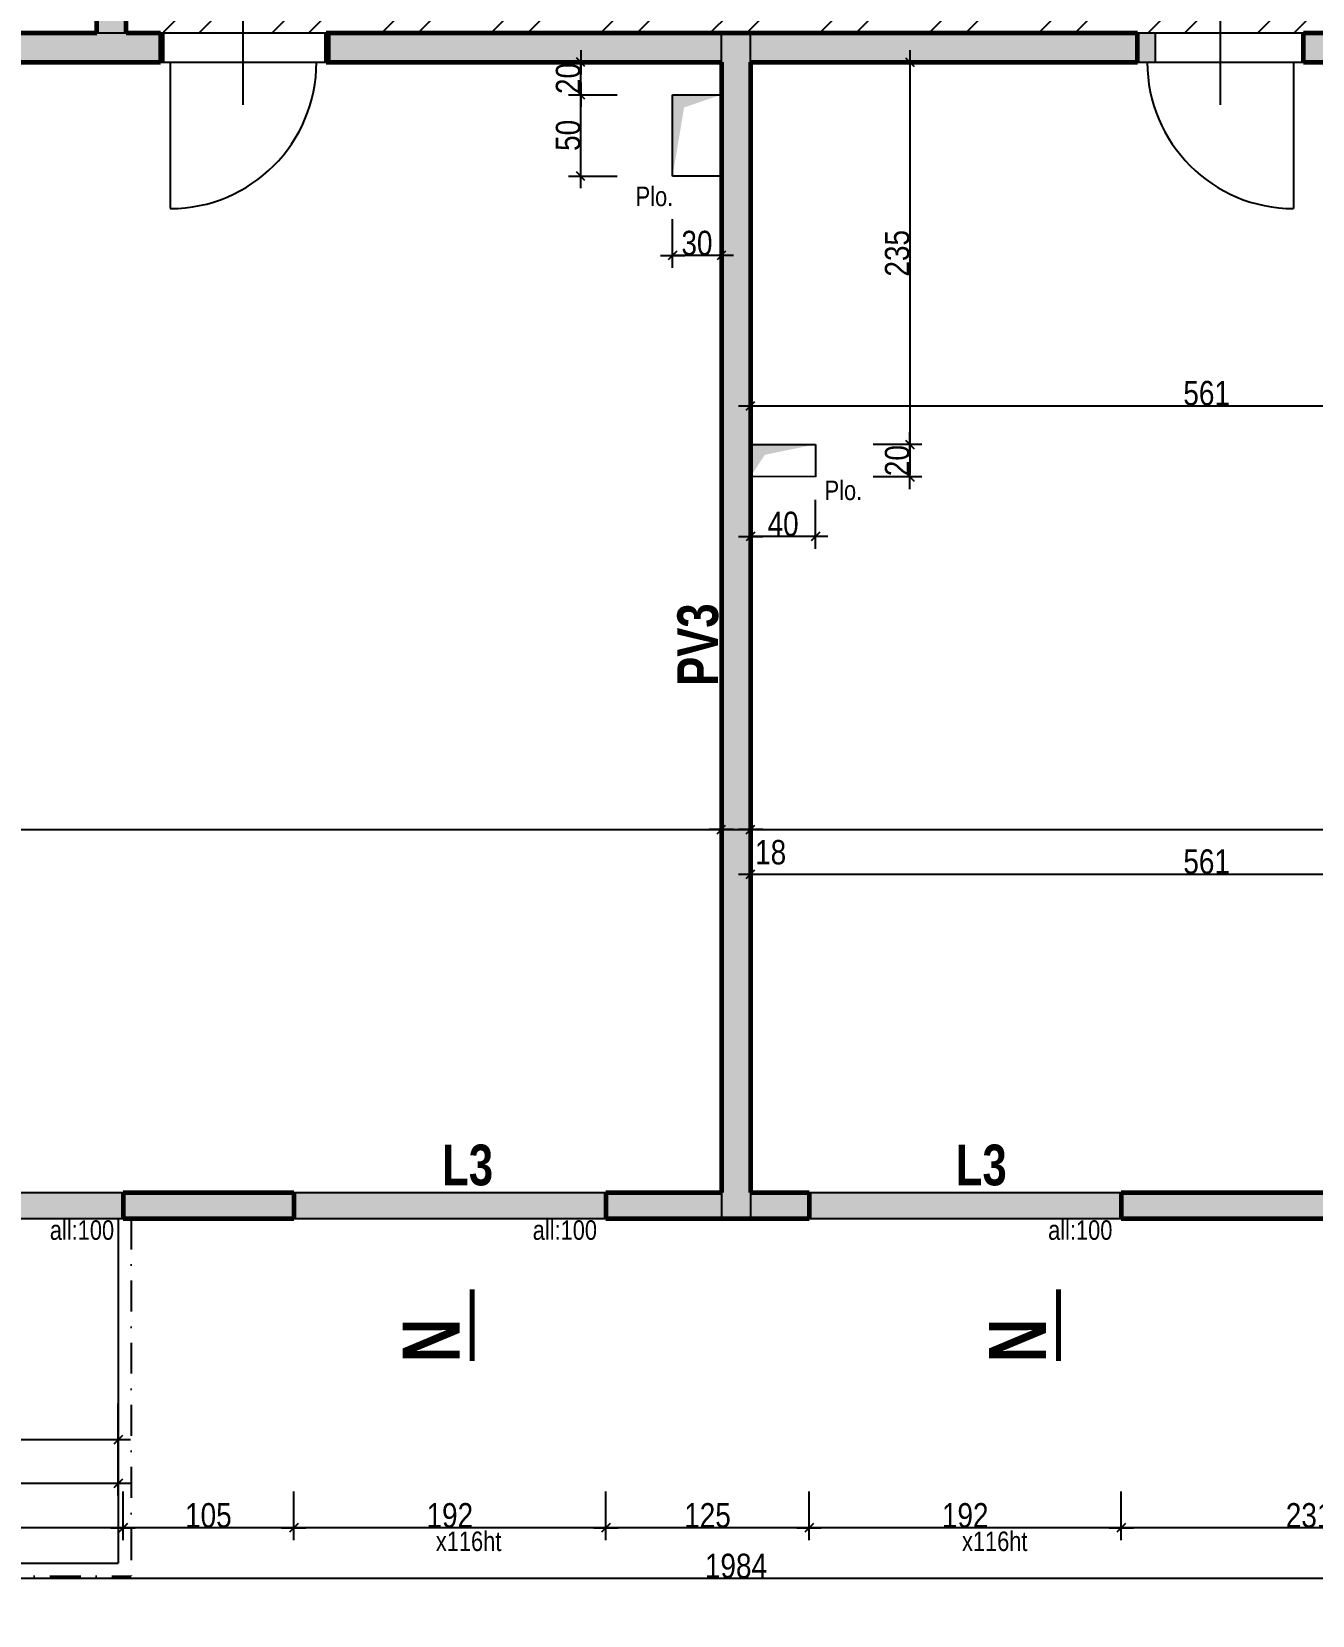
# Model space of a CAD drawing. Header units: millimetres. Extents: x -1734 to 5256, y -3612 to 588.
# Drawn here: x 633 to 1420, y -2146 to -1172 of the extents above; entities that cross this region are included whole.
import ezdxf
from ezdxf.enums import TextEntityAlignment as Align

# ---------------------------------------------------------------- set-up
doc = ezdxf.new("R2010")
doc.units = ezdxf.units.MM
doc.linetypes.add('CACHEX2', pattern=[19.05, 12.7, -6.35])
doc.linetypes.add('TIRETPT2', pattern=[12.7, 6.35, -3.175, 0, -3.175])
for name, color, linetype in [('01_cote_gen', 4, 'Continuous'), ('01_linteaux', 2, 'Continuous'), ('01_murs_sup', 2, 'CACHEX2'), ('01_poch_murs', 253, 'Continuous'), ('01_poch_poteaux', 250, 'Continuous'), ('01_resv', 32, 'Continuous'), ('01_texte', 230, 'Continuous'), ('AA_COTES', 2, 'Continuous')]:
    doc.layers.add(name, color=color, linetype=linetype)
doc.layers.add('01_murs_coup', color=5, linetype='Continuous', lineweight=60)
doc.styles.add('impact', font='impact.ttf')
doc.styles.add('MATTE_TXT', font='arial.ttf')
doc.styles.add('STYLE2', font='ARIALN.TTF')
doc.dimstyles.new('JB50', dxfattribs={"dimscale": 0.1, "dimtxt": 150, "dimasz": 15, "dimexe": 0.1, "dimexo": 0.1, "dimgap": 0.09, "dimtad": 1, "dimdec": 1, "dimdsep": 46, "dimtxsty": 'STYLE2', "dimblk1": 'BOND_G', "dimblk2": 'BOND_D', "dimsah": 1, "dimcen": 1.5, "dimdle": 0.01, "dimse1": 1, "dimse2": 1, "dimclrd": 4, "dimclre": 2, "dimclrt": 6, "dimazin": 2, "dimtfac": 2.333333, "dimtdec": 1, "dimtix": 1, "dimtmove": 2, "dimatfit": 3, "dimldrblk": 'BOND_G', "dimfxl": 1, "dimtolj": 1, "dimtzin": 0, "dimarcsym": 0})
pattern_1 = [(135, (-68736.468, 24963.4096), (-11.22532015, 9e-16), [7.9375, -7.9375])]

# ---------------------------------------------------------------- blocks, each defined once
blk = doc.blocks.new('BOND_G')
at = {"layer": 'AA_COTES', "color": 0}
for p, q in [((0, -5), (0, 15)), ((5, 0), (-5, 0)), ((1.77, 1.77), (-1.77, -1.77))]:
    blk.add_line(p, q, dxfattribs=at)
blk = doc.blocks.new('BOND_D')
at = {"layer": 'AA_COTES', "color": 0}
for p, q in [((5, 0), (-5, 0)), ((-1.77, -1.77), (1.77, 1.77)), ((0, 5), (0, -15))]:
    blk.add_line(p, q, dxfattribs=at)
blk = doc.blocks.new('*D46')
at = {"layer": '01_cote_gen', "color": 4, "lineweight": -2, "transparency": 16777216}
blk.add_line((2056.23, -2123.12), (75.24, -2123.12), dxfattribs=at)
at = {"layer": 'DEFPOINTS', "color": 0}
for p in [(73.74, -1998.43), (2057.73, -1998.43), (73.74, -2123.12)]:
    blk.add_point(p, dxfattribs=at)
at = {"layer": '01_cote_gen', "color": 4, "lineweight": -2, "transparency": 16777216, "xscale": 1.5, "yscale": 1.5, "zscale": 1.5, "rotation": 180}
blk.add_blockref('BOND_D', (73.74, -2123.12), dxfattribs=at)
at = {"layer": '01_cote_gen', "color": 4, "lineweight": -2, "transparency": 16777216, "xscale": 1.5, "yscale": 1.5, "zscale": 1.5}
blk.add_blockref('BOND_G', (2057.73, -2123.12), dxfattribs=at)
at = {"layer": '01_cote_gen', "color": 6, "transparency": 16777216, "insert": (1065.74, -2115.45), "char_height": 15, "attachment_point": 5, "style": 'STYLE2'}
blk.add_mtext('\\A1;1984', dxfattribs=at)
blk = doc.blocks.new('*D51')
at = {"layer": '01_cote_gen', "color": 4, "lineweight": -2, "transparency": 16777216}
blk.add_line((1532.24, -2092.03), (1304.24, -2092.03), dxfattribs=at)
at = {"layer": 'DEFPOINTS', "color": 0}
for p in [(1302.74, -2069.53), (1533.74, -2069.53), (1302.74, -2092.03)]:
    blk.add_point(p, dxfattribs=at)
at = {"layer": '01_cote_gen', "color": 4, "lineweight": -2, "transparency": 16777216, "xscale": 1.5, "yscale": 1.5, "zscale": 1.5, "rotation": 180}
blk.add_blockref('BOND_D', (1302.74, -2092.03), dxfattribs=at)
at = {"layer": '01_cote_gen', "color": 4, "lineweight": -2, "transparency": 16777216, "xscale": 1.5, "yscale": 1.5, "zscale": 1.5}
blk.add_blockref('BOND_G', (1533.74, -2092.03), dxfattribs=at)
at = {"layer": '01_cote_gen', "color": 6, "transparency": 16777216, "insert": (1418.24, -2084.36), "char_height": 15, "attachment_point": 5, "style": 'STYLE2'}
blk.add_mtext('\\A1;231', dxfattribs=at)
blk = doc.blocks.new('*D52')
at = {"layer": '01_cote_gen', "color": 4, "lineweight": -2, "transparency": 16777216}
blk.add_line((984.24, -2092.03), (795.24, -2092.03), dxfattribs=at)
at = {"layer": 'DEFPOINTS', "color": 0}
for p in [(793.74, -2068.57), (985.74, -2068.57), (793.74, -2092.03)]:
    blk.add_point(p, dxfattribs=at)
at = {"layer": '01_cote_gen', "color": 4, "lineweight": -2, "transparency": 16777216, "xscale": 1.5, "yscale": 1.5, "zscale": 1.5, "rotation": 180}
blk.add_blockref('BOND_D', (793.74, -2092.03), dxfattribs=at)
at = {"layer": '01_cote_gen', "color": 4, "lineweight": -2, "transparency": 16777216, "xscale": 1.5, "yscale": 1.5, "zscale": 1.5}
blk.add_blockref('BOND_G', (985.74, -2092.03), dxfattribs=at)
at = {"layer": '01_cote_gen', "color": 6, "transparency": 16777216, "insert": (889.74, -2084.36), "char_height": 15, "attachment_point": 5, "style": 'STYLE2'}
blk.add_mtext('\\A1;192', dxfattribs=at)
blk = doc.blocks.new('*D53')
at = {"layer": '01_cote_gen', "color": 4, "lineweight": -2, "transparency": 16777216}
blk.add_line((792.24, -2092.03), (690.24, -2092.03), dxfattribs=at)
at = {"layer": 'DEFPOINTS', "color": 0}
for p in [(688.74, -2069.53), (793.74, -2068.57), (688.74, -2092.03)]:
    blk.add_point(p, dxfattribs=at)
at = {"layer": '01_cote_gen', "color": 4, "lineweight": -2, "transparency": 16777216, "xscale": 1.5, "yscale": 1.5, "zscale": 1.5, "rotation": 180}
blk.add_blockref('BOND_D', (688.74, -2092.03), dxfattribs=at)
at = {"layer": '01_cote_gen', "color": 4, "lineweight": -2, "transparency": 16777216, "xscale": 1.5, "yscale": 1.5, "zscale": 1.5}
blk.add_blockref('BOND_G', (793.74, -2092.03), dxfattribs=at)
at = {"layer": '01_cote_gen', "color": 6, "transparency": 16777216, "insert": (741.24, -2084.36), "char_height": 15, "attachment_point": 5, "style": 'STYLE2'}
blk.add_mtext('\\A1;105', dxfattribs=at)
blk = doc.blocks.new('*D54')
at = {"layer": '01_cote_gen', "color": 4, "lineweight": -2, "transparency": 16777216}
blk.add_line((687.24, -2092.03), (498.24, -2092.03), dxfattribs=at)
at = {"layer": 'DEFPOINTS', "color": 0}
for p in [(496.74, -2069.53), (688.74, -2069.53), (496.74, -2092.03)]:
    blk.add_point(p, dxfattribs=at)
at = {"layer": '01_cote_gen', "color": 4, "lineweight": -2, "transparency": 16777216, "xscale": 1.5, "yscale": 1.5, "zscale": 1.5, "rotation": 180}
blk.add_blockref('BOND_D', (496.74, -2092.03), dxfattribs=at)
at = {"layer": '01_cote_gen', "color": 4, "lineweight": -2, "transparency": 16777216, "xscale": 1.5, "yscale": 1.5, "zscale": 1.5}
blk.add_blockref('BOND_G', (688.74, -2092.03), dxfattribs=at)
at = {"layer": '01_cote_gen', "color": 6, "transparency": 16777216, "insert": (592.74, -2084.36), "char_height": 15, "attachment_point": 5, "style": 'STYLE2'}
blk.add_mtext('\\A1;192', dxfattribs=at)
blk = doc.blocks.new('*D59')
at = {"layer": '01_cote_gen', "color": 4, "lineweight": -2, "transparency": 16777216}
blk.add_line((91.24, -1662.5), (1055.24, -1662.5), dxfattribs=at)
at = {"layer": 'DEFPOINTS', "color": 0}
for p in [(89.74, -1628.37), (1056.74, -1628.37), (1056.74, -1662.5)]:
    blk.add_point(p, dxfattribs=at)
at = {"layer": '01_cote_gen', "color": 4, "lineweight": -2, "transparency": 16777216, "xscale": 1.5, "yscale": 1.5, "zscale": 1.5, "rotation": 180}
blk.add_blockref('BOND_G', (89.74, -1662.5), dxfattribs=at)
at = {"layer": '01_cote_gen', "color": 4, "lineweight": -2, "transparency": 16777216, "xscale": 1.5, "yscale": 1.5, "zscale": 1.5}
blk.add_blockref('BOND_D', (1056.74, -1662.5), dxfattribs=at)
at = {"layer": '01_cote_gen', "color": 6, "transparency": 16777216, "insert": (573.24, -1654.83), "char_height": 15, "attachment_point": 5, "style": 'STYLE2'}
blk.add_mtext('\\A1;967', dxfattribs=at)
blk = doc.blocks.new('*D60')
at = {"layer": '01_cote_gen', "color": 4, "lineweight": -2, "transparency": 16777216}
blk.add_line((1058.24, -1662.5), (1073.24, -1662.5), dxfattribs=at)
at = {"layer": 'DEFPOINTS', "color": 0}
for p in [(1056.74, -1624.89), (1074.74, -1624.89), (1074.74, -1662.5)]:
    blk.add_point(p, dxfattribs=at)
at = {"layer": '01_cote_gen', "color": 4, "lineweight": -2, "transparency": 16777216, "xscale": 1.5, "yscale": 1.5, "zscale": 1.5, "rotation": 180}
blk.add_blockref('BOND_G', (1056.74, -1662.5), dxfattribs=at)
at = {"layer": '01_cote_gen', "color": 4, "lineweight": -2, "transparency": 16777216, "xscale": 1.5, "yscale": 1.5, "zscale": 1.5}
blk.add_blockref('BOND_D', (1074.74, -1662.5), dxfattribs=at)
at = {"layer": '01_cote_gen', "color": 6, "transparency": 16777216, "insert": (1087.07, -1676.62), "char_height": 15, "attachment_point": 5, "style": 'STYLE2'}
blk.add_mtext('\\A1;18', dxfattribs=at)
blk = doc.blocks.new('*D61')
at = {"layer": '01_cote_gen', "color": 4, "lineweight": -2, "transparency": 16777216}
blk.add_line((1076.24, -1662.5), (2038.23, -1662.5), dxfattribs=at)
at = {"layer": 'DEFPOINTS', "color": 0}
for p in [(1074.74, -1624.89), (2039.73, -1624.89), (2039.73, -1662.5)]:
    blk.add_point(p, dxfattribs=at)
at = {"layer": '01_cote_gen', "color": 4, "lineweight": -2, "transparency": 16777216, "xscale": 1.5, "yscale": 1.5, "zscale": 1.5, "rotation": 180}
blk.add_blockref('BOND_G', (1074.74, -1662.5), dxfattribs=at)
at = {"layer": '01_cote_gen', "color": 4, "lineweight": -2, "transparency": 16777216, "xscale": 1.5, "yscale": 1.5, "zscale": 1.5}
blk.add_blockref('BOND_D', (2039.73, -1662.5), dxfattribs=at)
at = {"layer": '01_cote_gen', "color": 6, "transparency": 16777216, "insert": (1469.26, -1654.83), "char_height": 15, "attachment_point": 5, "style": 'STYLE2'}
blk.add_mtext('\\A1;965', dxfattribs=at)
blk = doc.blocks.new('*D160')
at = {"layer": '01_cote_gen', "color": 4, "lineweight": -2, "transparency": 16777216}
blk.add_line((4785.23, -2152.94), (75.24, -2152.94), dxfattribs=at)
at = {"layer": 'DEFPOINTS', "color": 0}
for p in [(73.74, -1998.96), (4786.73, -2069.53), (73.74, -2152.94)]:
    blk.add_point(p, dxfattribs=at)
at = {"layer": '01_cote_gen', "color": 4, "lineweight": -2, "transparency": 16777216, "xscale": 1.5, "yscale": 1.5, "zscale": 1.5, "rotation": 180}
blk.add_blockref('BOND_D', (73.74, -2152.94), dxfattribs=at)
at = {"layer": '01_cote_gen', "color": 4, "lineweight": -2, "transparency": 16777216, "xscale": 1.5, "yscale": 1.5, "zscale": 1.5}
blk.add_blockref('BOND_G', (4786.73, -2152.94), dxfattribs=at)
at = {"layer": '01_cote_gen', "color": 6, "transparency": 16777216, "insert": (2430.24, -2145.28), "char_height": 15, "attachment_point": 5, "style": 'STYLE2'}
blk.add_mtext('\\A1;4713', dxfattribs=at)
blk = doc.blocks.new('*D168')
at = {"layer": '01_cote_gen', "color": 4, "lineweight": -2, "transparency": 16777216}
blk.add_line((1301.24, -2092.03), (1112.24, -2092.03), dxfattribs=at)
at = {"layer": 'DEFPOINTS', "color": 0}
for p in [(1110.74, -1998.43), (1302.74, -1998.43), (1110.74, -2092.03)]:
    blk.add_point(p, dxfattribs=at)
at = {"layer": '01_cote_gen', "color": 4, "lineweight": -2, "transparency": 16777216, "xscale": 1.5, "yscale": 1.5, "zscale": 1.5, "rotation": 180}
blk.add_blockref('BOND_D', (1110.74, -2092.03), dxfattribs=at)
at = {"layer": '01_cote_gen', "color": 4, "lineweight": -2, "transparency": 16777216, "xscale": 1.5, "yscale": 1.5, "zscale": 1.5}
blk.add_blockref('BOND_G', (1302.74, -2092.03), dxfattribs=at)
at = {"layer": '01_cote_gen', "color": 6, "transparency": 16777216, "insert": (1206.74, -2084.36), "char_height": 15, "attachment_point": 5, "style": 'STYLE2'}
blk.add_mtext('\\A1;192', dxfattribs=at)
blk = doc.blocks.new('*D169')
at = {"layer": '01_cote_gen', "color": 4, "lineweight": -2, "transparency": 16777216}
blk.add_line((1109.24, -2092.03), (987.24, -2092.03), dxfattribs=at)
at = {"layer": 'DEFPOINTS', "color": 0}
for p in [(985.74, -1998.43), (1110.74, -1998.43), (985.74, -2092.03)]:
    blk.add_point(p, dxfattribs=at)
at = {"layer": '01_cote_gen', "color": 4, "lineweight": -2, "transparency": 16777216, "xscale": 1.5, "yscale": 1.5, "zscale": 1.5, "rotation": 180}
blk.add_blockref('BOND_D', (985.74, -2092.03), dxfattribs=at)
at = {"layer": '01_cote_gen', "color": 4, "lineweight": -2, "transparency": 16777216, "xscale": 1.5, "yscale": 1.5, "zscale": 1.5}
blk.add_blockref('BOND_G', (1110.74, -2092.03), dxfattribs=at)
at = {"layer": '01_cote_gen', "color": 6, "transparency": 16777216, "insert": (1048.24, -2084.36), "char_height": 15, "attachment_point": 5, "style": 'STYLE2'}
blk.add_mtext('\\A1;125', dxfattribs=at)
blk = doc.blocks.new('*D430')
at = {"layer": '01_cote_gen', "color": 4, "lineweight": -2, "transparency": 16777216}
blk.add_line((1076.24, -1690.01), (1634.23, -1690.01), dxfattribs=at)
at = {"layer": 'DEFPOINTS', "color": 0}
for p in [(1635.73, -1690.01), (1074.74, -1712.47), (1635.73, -1712.47)]:
    blk.add_point(p, dxfattribs=at)
at = {"layer": '01_cote_gen', "color": 4, "lineweight": -2, "transparency": 16777216, "xscale": 1.5, "yscale": 1.5, "zscale": 1.5, "rotation": 180}
blk.add_blockref('BOND_G', (1074.74, -1690.01), dxfattribs=at)
at = {"layer": '01_cote_gen', "color": 4, "lineweight": -2, "transparency": 16777216, "xscale": 1.5, "yscale": 1.5, "zscale": 1.5}
blk.add_blockref('BOND_D', (1635.73, -1690.01), dxfattribs=at)
at = {"layer": '01_cote_gen', "color": 6, "transparency": 16777216, "insert": (1355.24, -1682.35), "char_height": 15, "attachment_point": 5, "style": 'STYLE2'}
blk.add_mtext('\\A1;561', dxfattribs=at)
blk = doc.blocks.new('*D439')
at = {"layer": '01_cote_gen', "color": 4, "lineweight": -2, "transparency": 16777216}
blk.add_line((684.24, -2064.61), (263.24, -2064.61), dxfattribs=at)
at = {"layer": 'DEFPOINTS', "color": 0}
for p in [(261.74, -2050.87), (685.74, -2050.87), (261.74, -2064.61)]:
    blk.add_point(p, dxfattribs=at)
at = {"layer": '01_cote_gen', "color": 4, "lineweight": -2, "transparency": 16777216, "xscale": 1.5, "yscale": 1.5, "zscale": 1.5, "rotation": 180}
blk.add_blockref('BOND_D', (261.74, -2064.61), dxfattribs=at)
at = {"layer": '01_cote_gen', "color": 4, "lineweight": -2, "transparency": 16777216, "xscale": 1.5, "yscale": 1.5, "zscale": 1.5}
blk.add_blockref('BOND_G', (685.74, -2064.61), dxfattribs=at)
at = {"layer": '01_cote_gen', "color": 6, "transparency": 16777216, "insert": (473.74, -2057.07), "char_height": 15, "attachment_point": 5, "style": 'STYLE2'}
blk.add_mtext('\\A1;424', dxfattribs=at)
blk = doc.blocks.new('*D441')
at = {"layer": '01_cote_gen', "color": 4, "lineweight": -2, "transparency": 16777216}
blk.add_line((684.24, -2037.91), (283.24, -2037.91), dxfattribs=at)
at = {"layer": 'DEFPOINTS', "color": 0}
for p in [(281.74, -2037.91), (281.74, -2040.45), (685.74, -2040.45)]:
    blk.add_point(p, dxfattribs=at)
at = {"layer": '01_cote_gen', "color": 4, "lineweight": -2, "transparency": 16777216, "xscale": 1.5, "yscale": 1.5, "zscale": 1.5, "rotation": 180}
blk.add_blockref('BOND_D', (281.74, -2037.91), dxfattribs=at)
at = {"layer": '01_cote_gen', "color": 4, "lineweight": -2, "transparency": 16777216, "xscale": 1.5, "yscale": 1.5, "zscale": 1.5}
blk.add_blockref('BOND_G', (685.74, -2037.91), dxfattribs=at)
at = {"layer": '01_cote_gen', "color": 6, "transparency": 16777216, "insert": (483.74, -2030.25), "char_height": 15, "attachment_point": 5, "style": 'STYLE2'}
blk.add_mtext('\\A1;404', dxfattribs=at)
blk = doc.blocks.new('*D524')
at = {"layer": '01_cote_gen', "color": 4, "lineweight": -2, "transparency": 16777216}
blk.add_line((1076.24, -1401.99), (1634.23, -1401.99), dxfattribs=at)
at = {"layer": 'DEFPOINTS', "color": 0}
for p in [(1635.73, -1401.99), (1074.74, -1425.93), (1635.73, -1448.7)]:
    blk.add_point(p, dxfattribs=at)
at = {"layer": '01_cote_gen', "color": 4, "lineweight": -2, "transparency": 16777216, "xscale": 1.5, "yscale": 1.5, "zscale": 1.5, "rotation": 180}
blk.add_blockref('BOND_G', (1074.74, -1401.99), dxfattribs=at)
at = {"layer": '01_cote_gen', "color": 4, "lineweight": -2, "transparency": 16777216, "xscale": 1.5, "yscale": 1.5, "zscale": 1.5}
blk.add_blockref('BOND_D', (1635.73, -1401.99), dxfattribs=at)
at = {"layer": '01_cote_gen', "color": 6, "transparency": 16777216, "insert": (1355.24, -1394.32), "char_height": 15, "attachment_point": 5, "style": 'STYLE2'}
blk.add_mtext('\\A1;561', dxfattribs=at)
blk = doc.blocks.new('*D536')
at = {"layer": '01_cote_gen', "color": 4, "lineweight": -2, "transparency": 16777216}
blk.add_line((615.66, -1171.2), (615.66, -1032.18), dxfattribs=at)
at = {"layer": 'DEFPOINTS', "color": 0}
for p in [(615.66, -1030.68), (672.73, -1030.68), (672.73, -1172.7)]:
    blk.add_point(p, dxfattribs=at)
at = {"layer": '01_cote_gen', "color": 4, "lineweight": -2, "transparency": 16777216, "xscale": 1.5, "yscale": 1.5, "zscale": 1.5}
for name, p, rotation in [('BOND_D', (615.66, -1030.68), 90), ('BOND_G', (615.66, -1172.7), 270)]:
    blk.add_blockref(name, p, dxfattribs=dict(at, rotation=rotation))
at = {"layer": '01_cote_gen', "color": 6, "transparency": 16777216, "insert": (608.12, -1101.69), "char_height": 15, "attachment_point": 5, "rotation": 90, "style": 'STYLE2'}
blk.add_mtext('\\A1;142', dxfattribs=at)
blk = doc.blocks.new('*D540')
at = {"layer": '01_cote_gen', "color": 4, "lineweight": -2, "transparency": 16777216}
blk.add_line((1577.18, -1171.2), (1577.18, -1050.18), dxfattribs=at)
at = {"layer": 'DEFPOINTS', "color": 0}
for p in [(1366.91, -1048.68), (1577.18, -1048.68), (1366.91, -1172.7)]:
    blk.add_point(p, dxfattribs=at)
at = {"layer": '01_cote_gen', "color": 4, "lineweight": -2, "transparency": 16777216, "xscale": 1.5, "yscale": 1.5, "zscale": 1.5}
for name, p, rotation in [('BOND_D', (1577.18, -1048.68), 90), ('BOND_G', (1577.18, -1172.7), 270)]:
    blk.add_blockref(name, p, dxfattribs=dict(at, rotation=rotation))
at = {"layer": '01_cote_gen', "color": 6, "transparency": 16777216, "insert": (1568.69, -1139.49), "char_height": 15, "attachment_point": 5, "rotation": 90, "style": 'STYLE2'}
blk.add_mtext('\\A1;124', dxfattribs=at)
blk = doc.blocks.new('*D783')
at = {"layer": '01_cote_gen', "color": 4, "lineweight": -2, "transparency": 16777216}
blk.add_line((1055.24, -1309.66), (1028.24, -1309.66), dxfattribs=at)
at = {"layer": 'DEFPOINTS', "color": 0}
for p in [(1026.74, -1260.72), (1056.74, -1260.72), (1026.74, -1309.66)]:
    blk.add_point(p, dxfattribs=at)
at = {"layer": '01_cote_gen', "color": 4, "lineweight": -2, "transparency": 16777216, "xscale": 1.5, "yscale": 1.5, "zscale": 1.5, "rotation": 180}
blk.add_blockref('BOND_D', (1026.74, -1309.66), dxfattribs=at)
at = {"layer": '01_cote_gen', "color": 4, "lineweight": -2, "transparency": 16777216, "xscale": 1.5, "yscale": 1.5, "zscale": 1.5}
blk.add_blockref('BOND_G', (1056.74, -1309.66), dxfattribs=at)
at = {"layer": '01_cote_gen', "color": 6, "transparency": 16777216, "insert": (1041.74, -1301.99), "char_height": 15, "attachment_point": 5, "style": 'STYLE2'}
blk.add_mtext('\\A1;30', dxfattribs=at)
blk = doc.blocks.new('*D784')
at = {"layer": '01_cote_gen', "color": 4, "lineweight": -2, "transparency": 16777216}
blk.add_line((970.22, -1259.22), (970.22, -1212.22), dxfattribs=at)
at = {"layer": 'DEFPOINTS', "color": 0}
for p in [(970.22, -1210.72), (1048.5, -1210.72), (1041.74, -1260.72)]:
    blk.add_point(p, dxfattribs=at)
at = {"layer": '01_cote_gen', "color": 4, "lineweight": -2, "transparency": 16777216, "xscale": 1.5, "yscale": 1.5, "zscale": 1.5}
for name, p, rotation in [('BOND_D', (970.22, -1210.72), 90), ('BOND_G', (970.22, -1260.72), 270)]:
    blk.add_blockref(name, p, dxfattribs=dict(at, rotation=rotation))
at = {"layer": '01_cote_gen', "color": 6, "transparency": 16777216, "insert": (962.55, -1235.72), "char_height": 15, "attachment_point": 5, "rotation": 90, "style": 'STYLE2'}
blk.add_mtext('\\A1;50', dxfattribs=at)
blk = doc.blocks.new('*D785')
at = {"layer": '01_cote_gen', "color": 4, "lineweight": -2, "transparency": 16777216}
blk.add_line((970.22, -1209.22), (970.22, -1192.24), dxfattribs=at)
at = {"layer": 'DEFPOINTS', "color": 0}
for p in [(970.22, -1190.74), (987.06, -1190.74), (987.06, -1210.72)]:
    blk.add_point(p, dxfattribs=at)
at = {"layer": '01_cote_gen', "color": 4, "lineweight": -2, "transparency": 16777216, "xscale": 1.5, "yscale": 1.5, "zscale": 1.5}
for name, p, rotation in [('BOND_D', (970.22, -1190.74), 90), ('BOND_G', (970.22, -1210.72), 270)]:
    blk.add_blockref(name, p, dxfattribs=dict(at, rotation=rotation))
at = {"layer": '01_cote_gen', "color": 6, "transparency": 16777216, "insert": (962.55, -1200.73), "char_height": 15, "attachment_point": 5, "rotation": 90, "style": 'STYLE2'}
blk.add_mtext('\\A1;20', dxfattribs=at)
blk = doc.blocks.new('*D799')
at = {"layer": '01_resv', "color": 4, "lineweight": -2, "transparency": 16777216}
blk.add_line((1113.23, -1482.37), (1076.24, -1482.37), dxfattribs=at)
at = {"layer": 'DEFPOINTS', "color": 0}
for p in [(1074.74, -1456.04), (1114.73, -1456.04), (1074.74, -1482.37)]:
    blk.add_point(p, dxfattribs=at)
at = {"layer": '01_resv', "color": 4, "lineweight": -2, "transparency": 16777216, "xscale": 1.5, "yscale": 1.5, "zscale": 1.5, "rotation": 180}
blk.add_blockref('BOND_D', (1074.74, -1482.37), dxfattribs=at)
at = {"layer": '01_resv', "color": 4, "lineweight": -2, "transparency": 16777216, "xscale": 1.5, "yscale": 1.5, "zscale": 1.5}
blk.add_blockref('BOND_G', (1114.73, -1482.37), dxfattribs=at)
at = {"layer": '01_resv', "color": 6, "transparency": 16777216, "insert": (1094.73, -1474.7), "char_height": 15, "attachment_point": 5, "style": 'STYLE2'}
blk.add_mtext('\\A1;40', dxfattribs=at)
blk = doc.blocks.new('*D800')
at = {"layer": '01_resv', "color": 4, "lineweight": -2, "transparency": 16777216}
blk.add_line((1172.62, -1192.24), (1172.62, -1424.22), dxfattribs=at)
at = {"layer": 'DEFPOINTS', "color": 0}
for p in [(1135.44, -1190.74), (1114.73, -1425.72), (1172.62, -1425.72)]:
    blk.add_point(p, dxfattribs=at)
at = {"layer": '01_resv', "color": 4, "lineweight": -2, "transparency": 16777216, "xscale": 1.5, "yscale": 1.5, "zscale": 1.5}
for name, p, rotation in [('BOND_G', (1172.62, -1190.74), 90), ('BOND_D', (1172.62, -1425.72), 270)]:
    blk.add_blockref(name, p, dxfattribs=dict(at, rotation=rotation))
at = {"layer": '01_resv', "color": 6, "transparency": 16777216, "insert": (1164.95, -1308.23), "char_height": 15, "attachment_point": 5, "rotation": 90, "style": 'STYLE2'}
blk.add_mtext('\\A1;235', dxfattribs=at)
blk = doc.blocks.new('*D801')
at = {"layer": '01_resv', "color": 4, "lineweight": -2, "transparency": 16777216}
blk.add_line((1172.62, -1427.22), (1172.62, -1444.22), dxfattribs=at)
at = {"layer": 'DEFPOINTS', "color": 0}
for p in [(1114.73, -1425.72), (1114.73, -1445.72), (1172.62, -1445.72)]:
    blk.add_point(p, dxfattribs=at)
at = {"layer": '01_resv', "color": 4, "lineweight": -2, "transparency": 16777216, "xscale": 1.5, "yscale": 1.5, "zscale": 1.5}
for name, p, rotation in [('BOND_G', (1172.62, -1425.72), 90), ('BOND_D', (1172.62, -1445.72), 270)]:
    blk.add_blockref(name, p, dxfattribs=dict(at, rotation=rotation))
at = {"layer": '01_resv', "color": 6, "transparency": 16777216, "insert": (1164.95, -1435.72), "char_height": 15, "attachment_point": 5, "rotation": 90, "style": 'STYLE2'}
blk.add_mtext('\\A1;20', dxfattribs=at)

msp = doc.modelspace()

# ---------------------------------------------------------------- hatches: boundary and pattern name
at = {"layer": '01_murs_sup'}
h = msp.add_hatch(dxfattribs=at)
h.set_pattern_fill('DASH', color=256, scale=2.5, angle=135)
h.set_pattern_definition(pattern_1)
h.paths.add_polyline_path([(283.74, -1885.7), (89.74, -1885.7), (89.74, -1740.66), (73.74, -1740.66), (73.74, -1901.7), (283.74, -1901.7)])
h.paths.add_polyline_path([(89.74, -1190.7), (713.73, -1190.7), (713.73, -1172.7), (690.73, -1172.7), (690.73, -1048.68), (728.73, -1048.68), (728.73, -1030.68), (672.73, -1030.68), (672.73, -1172.7), (325.73, -1172.7), (325.73, -337.69), (671.73, -337.69), (671.73, -321.69), (309.73, -321.69), (309.73, -1172.7), (73.74, -1172.7), (73.74, -1643.66), (89.74, -1643.66)])
h = msp.add_hatch(dxfattribs=at)
h.set_pattern_fill('DASH', color=256, scale=2.5, angle=135)
h.set_pattern_definition(pattern_1)
h.paths.add_polyline_path([(1323.73, -1172.74), (815.73, -1172.74), (815.73, -1190.74), (1056.74, -1190.74), (1056.74, -1885.7), (608.74, -1885.7), (608.74, -1901.7), (1635.73, -1901.7), (1635.73, -1982.7), (1651.73, -1982.7), (1651.73, -1769.7), (1744.74, -1769.7), (1744.74, -1753.7), (1635.73, -1753.7), (1635.73, -1885.7), (1074.74, -1885.7), (1074.74, -1190.74), (1323.73, -1190.74)])
h.paths.add_polyline_path([(2057.73, -1172.74), (1425.73, -1172.74), (1425.73, -1190.74), (2039.73, -1190.74), (2039.73, -1753.7), (2016.73, -1753.7), (2016.73, -1769.7), (2039.73, -1769.7), (2039.73, -1901.7), (2057.73, -1901.7)])
h.paths.add_polyline_path([(1655.73, -1448.7), (1635.73, -1448.7), (1635.73, -1520.7), (1655.73, -1520.7)], flags=17)
h.paths.add_polyline_path([(511.74, -1885.7), (465.74, -1885.7), (465.74, -1901.7), (511.74, -1901.7)])
at = {"layer": '01_poch_murs'}
h = msp.add_hatch(dxfattribs=at)
h.set_pattern_fill('ANSI32', color=256, scale=5)
h.paths.add_polyline_path([(4093.73, -1048.68), (3639.73, -1048.68), (3639.73, -1065.68), (3629.73, -1065.68), (3629.73, -1048.68), (3489.73, -1048.68), (3387.73, -1048.68), (3128.73, -1048.68), (3128.73, -988.68), (2960.73, -988.68), (2960.73, -1048.68), (2810.73, -1048.68), (2708.73, -1048.68), (2387.73, -1048.68), (2387.73, -337.69), (2260.73, -337.69), (2260.73, -343.69), (2250.73, -343.69), (2250.73, -337.69), (2167.73, -337.69), (2167.73, -343.69), (2167.73, -349.69), (2257.72, -349.69, -0.414214), (2167.73, -439.68), (2167.73, -445.68), (2167.73, -451.68), (2250.73, -451.68), (2250.73, -445.68), (2260.73, -445.68), (2260.73, -451.68), (2260.73, -672.68), (2242.73, -672.68), (2077.73, -672.68), (2077.73, -857.68), (2077.73, -864.68), (2087.73, -864.68, -0.213422), (2077.73, -887.04), (2077.73, -896.93, -0.350001), (2147.73, -984.68), (2077.73, -984.68), (2077.73, -990.68), (2077.73, -1048.68), (2059.73, -1048.68), (2059.73, -1172.68), (2332.73, -1172.68), (2387.73, -1172.68), (2701.73, -1172.68), (3387.73, -1172.68), (3489.73, -1172.68), (3629.73, -1172.68), (3629.73, -1167.68), (3639.73, -1167.68), (3639.73, -1172.68), (4093.73, -1172.68)])
h.paths.add_polyline_path([(4768.73, -1066.7), (4768.73, -1048.68), (4523.73, -1048.68), (4111.73, -1048.68), (4111.73, -1172.68), (4349.73, -1172.68), (4451.73, -1172.68), (4768.73, -1172.68), (4768.73, -1168.7)])
h.paths.add_polyline_path([(2057.73, -1048.68), (2039.73, -1048.68), (2039.73, -1013.68), (1696.73, -1013.68), (1696.73, -1048.68), (1414.73, -1048.68), (1363.73, -1048.68), (1363.73, -1155.16), (1363.73, -1172.74), (1414.73, -1172.74), (2057.73, -1172.74)])
h.paths.add_polyline_path([(1363.73, -1048.68), (1312.73, -1048.68), (830.73, -1048.68), (728.73, -1048.68), (690.73, -1048.68), (690.73, -1172.7), (711.73, -1172.7), (713.73, -1172.7), (813.73, -1172.72), (1323.73, -1172.74), (1363.73, -1172.74), (1363.73, -1155.16), (1363.73, -1149.88)])
h.paths.add_polyline_path([(2387.73, -161.7), (2387.73, -22.7), (2387.73, 67.3), (2387.73, 125.3), (2387.73, 215.3), (2387.73, 296.3), (2263.73, 296.3), (2263.73, 215.3), (2263.73, 125.3), (2263.73, 67.3), (2263.73, -22.7), (2263.73, -161.7), (2263.73, -311.7), (2263.73, -321.69), (2387.73, -321.69), (2387.73, -311.7)])
h.paths.add_polyline_path([(2387.73, -321.69), (2263.73, -321.69), (2263.73, -337.69), (2387.73, -337.69)])
h = msp.add_hatch(color=256, dxfattribs=at)
h.dxf.hatch_style = 1
h.paths.add_polyline_path([(972.73, -621.69), (954.73, -621.69), (954.73, -1030.68), (830.73, -1030.68), (830.73, -1048.68), (1312.73, -1048.68), (1312.73, -1030.68), (972.73, -1030.68)])
h.paths.add_polyline_path([(325.73, -760.69), (309.73, -760.69), (309.73, -839.69), (325.73, -839.69)])
h.paths.add_polyline_path([(325.73, -1031.69), (309.73, -1031.69), (309.73, -1172.7), (325.73, -1172.7)])
h.paths.add_polyline_path([(690.73, -1048.68), (728.73, -1048.68), (728.73, -1030.68), (672.73, -1030.68), (672.73, -1172.7), (690.73, -1172.7)])
h.paths.add_polyline_path([(2057.73, -1172.74), (1414.73, -1172.74), (1414.73, -1190.74), (2039.73, -1190.74), (2039.73, -1885.7), (1890.74, -1885.7), (1890.74, -1901.7), (2057.73, -1901.7)])
h.paths.add_polyline_path([(2077.73, -990.68), (2059.73, -990.68), (2059.73, -1048.68), (2077.73, -1048.68)])
h.paths.add_polyline_path([(2077.73, -469.68), (2242.73, -469.68), (2242.73, -672.68), (2260.73, -672.68), (2260.73, -451.68), (2167.73, -451.68), (2167.73, -445.68), (2157.73, -445.68), (2157.73, -451.68), (2059.73, -451.68), (2059.73, -857.68), (2077.73, -857.68)])
h.paths.add_polyline_path([(2405.73, -337.69), (2387.73, -337.69), (2387.73, -1048.68), (2708.73, -1048.68), (2708.73, -1030.68), (2405.73, -1030.68)])
h.paths.add_polyline_path([(2483.73, -321.69), (2405.73, -321.69), (2405.73, -337.69), (2483.73, -337.69)])
h = msp.add_hatch(color=256, dxfattribs=at)
h.dxf.hatch_style = 1
h.paths.add_polyline_path([(1056.74, -1172.74), (813.73, -1172.74), (813.73, -1190.74), (1056.74, -1190.74)])
h.paths.add_polyline_path([(1312.73, -1172.74), (1074.74, -1172.74), (1074.74, -1190.74), (1312.73, -1190.74)])
h.paths.add_polyline_path([(1533.74, -1885.7), (1302.74, -1885.7), (1302.74, -1901.7), (1533.74, -1901.7)])
h.paths.add_polyline_path([(1708.74, -1885.7), (1655.73, -1885.7), (1655.73, -1753.7), (1635.73, -1753.7), (1635.73, -1885.7), (1630.74, -1885.7), (1630.74, -1901.7), (1708.74, -1901.7)])
h.paths.add_polyline_path([(1110.74, -1885.7), (1074.74, -1885.7), (1074.74, -1901.7), (1110.74, -1901.7)])
h.paths.add_polyline_path([(1056.74, -1885.7), (985.74, -1885.7), (985.74, -1901.7), (1056.74, -1901.7)])
h.paths.add_polyline_path([(793.74, -1885.7), (688.74, -1885.7), (688.74, -1901.7), (793.74, -1901.7)])
h.paths.add_polyline_path([(283.74, -1885.7), (89.74, -1885.7), (89.74, -1740.66), (73.74, -1740.66), (73.74, -1901.7), (283.74, -1901.7)])
h.paths.add_polyline_path([(89.74, -1478.66), (73.74, -1478.66), (73.74, -1643.66), (89.74, -1643.66)])
h.paths.add_polyline_path([(89.74, -1190.7), (73.74, -1190.7), (73.74, -1401.66), (89.74, -1401.66)])
at = {"layer": '01_poch_poteaux'}
h = msp.add_hatch(color=256, dxfattribs=at)
h.dxf.hatch_style = 1
h.paths.add_polyline_path([(711.73, -1172.7), (690.73, -1172.7), (672.73, -1172.7), (325.73, -1172.7), (309.73, -1172.7), (73.74, -1172.7), (73.74, -1190.7), (89.74, -1190.7), (711.73, -1190.7)])
h = msp.add_hatch(color=256, dxfattribs=at)
h.dxf.hatch_style = 1
h.paths.add_polyline_path([(1074.74, -1190.74), (1074.74, -1172.74), (1056.74, -1172.74), (1056.74, -1190.74), (1056.74, -1885.7), (1056.74, -1901.7), (1074.74, -1901.7), (1074.74, -1885.7)])

# ---------------------------------------------------------------- linework, layer by layer
at = {"layer": '01_linteaux'}
for p, q in [((762.73, -1216.95), (762.73, -1149.85)), ((1363.73, -1216.99), (1363.73, -1149.88)), ((711.73, -1172.7), (813.73, -1172.72)), ((1312.73, -1172.74), (1414.73, -1172.74)), ((711.73, -1190.7), (813.73, -1190.74)), ((717.73, -1190.77), (717.73, -1280.77)), ((1312.73, -1190.74), (1414.73, -1190.74)), ((1408.73, -1190.74), (1408.73, -1280.74)), ((496.74, -1885.7), (688.74, -1885.7)), ((793.74, -1885.7), (985.74, -1885.7)), ((1110.74, -1885.7), (1302.74, -1885.7)), ((496.74, -1901.7), (688.74, -1901.7)), ((685.74, -1901.7), (685.74, -2113.7)), ((793.74, -1901.7), (985.74, -1901.7)), ((1110.74, -1901.7), (1302.74, -1901.7)), ((281.74, -2113.7), (685.74, -2113.7))]:
    msp.add_line(p, q, dxfattribs=at)
at = {"layer": '01_linteaux', "linetype": 'TIRETPT2', "ltscale": 3}
for p in [(693.74, -1901.7), (261.74, -2121.7)]:
    msp.add_line(p, (693.74, -2121.7), dxfattribs=at)
at = {"layer": '01_linteaux'}
for centre, start, end in [((717.73, -1190.77), 270, 0), ((1408.73, -1190.74), 180, 270)]:
    msp.add_arc(centre, 90, start, end, dxfattribs=at)
at = {"layer": '01_murs_coup'}
for p, q in [((672.73, -1172.7), (672.73, -1030.68)), ((690.73, -1172.7), (690.73, -1048.68)), ((325.73, -1172.7), (672.73, -1172.7)), ((690.73, -1172.7), (711.73, -1172.7)), ((711.73, -1172.7), (711.73, -1190.7)), ((813.73, -1172.74), (813.73, -1190.74)), ((813.73, -1172.74), (1312.73, -1172.74)), ((1312.73, -1190.74), (1312.73, -1172.74)), ((1414.73, -1190.74), (1414.73, -1172.74)), ((1414.73, -1172.74), (2057.73, -1172.74)), ((89.74, -1190.7), (711.73, -1190.7)), ((813.73, -1190.74), (1056.74, -1190.74)), ((1056.74, -1190.74), (1056.74, -1885.7)), ((1074.74, -1190.74), (1074.74, -1885.7)), ((1074.74, -1190.74), (1312.73, -1190.74)), ((1414.73, -1190.74), (2039.73, -1190.74)), ((688.74, -1885.7), (793.74, -1885.7)), ((688.74, -1885.7), (688.74, -1901.7)), ((793.74, -1885.7), (793.74, -1901.7)), ((985.74, -1885.7), (1056.74, -1885.7)), ((985.74, -1885.7), (985.74, -1901.7)), ((1074.74, -1885.7), (1110.74, -1885.7)), ((1110.74, -1885.7), (1110.74, -1901.7)), ((1302.74, -1885.7), (1533.74, -1885.7)), ((1302.74, -1885.7), (1302.74, -1901.7)), ((688.74, -1901.7), (793.74, -1901.7)), ((985.74, -1901.7), (1110.74, -1901.7)), ((1302.74, -1901.7), (1533.74, -1901.7))]:
    msp.add_line(p, q, dxfattribs=at)
at = {"layer": '01_murs_sup', "ltscale": 2}
for p, q in [((672.73, -1172.7), (672.73, -1030.68)), ((690.73, -1172.7), (690.73, -1048.68)), ((325.73, -1172.7), (672.73, -1172.7)), ((690.73, -1172.7), (713.73, -1172.7)), ((713.73, -1172.7), (713.73, -1190.7)), ((815.73, -1172.74), (815.73, -1190.74)), ((815.73, -1172.74), (1323.73, -1172.74)), ((1323.73, -1190.74), (1323.73, -1172.74)), ((89.74, -1190.7), (713.73, -1190.7)), ((815.73, -1190.74), (1056.74, -1190.74)), ((1056.74, -1190.74), (1056.74, -1885.7)), ((1074.74, -1190.74), (1074.74, -1885.7)), ((1074.74, -1190.74), (1323.73, -1190.74)), ((608.74, -1885.7), (1056.74, -1885.7)), ((1074.74, -1885.7), (1635.73, -1885.7)), ((608.74, -1901.7), (1635.73, -1901.7))]:
    msp.add_line(p, q, dxfattribs=at)
at = {"layer": '01_poch_murs'}
for p, q in [((672.73, -1172.7), (690.73, -1172.7)), ((1056.74, -1190.74), (1056.74, -1172.74)), ((1074.74, -1190.74), (1074.74, -1172.74)), ((1056.74, -1885.7), (1056.74, -1901.7)), ((1074.74, -1885.7), (1074.74, -1901.7))]:
    msp.add_line(p, q, dxfattribs=at)
at = {"layer": '01_resv'}
for p, q in [((1026.74, -1210.72), (1056.74, -1210.72)), ((1026.74, -1260.72), (1026.74, -1210.72)), ((1056.74, -1210.72), (1056.74, -1260.72)), ((1056.74, -1260.72), (1026.74, -1260.72)), ((1074.63, -1445.5), (1074.74, -1425.72)), ((1074.74, -1425.72), (1114.73, -1425.72)), ((1114.73, -1425.72), (1114.73, -1445.72)), ((1114.73, -1445.72), (1074.63, -1445.5))]:
    msp.add_line(p, q, dxfattribs=at)
for points in [[(1026.74, -1260.72), (1026.74, -1210.72), (1033.85, -1218.57)], [(1026.74, -1210.72), (1056.74, -1210.72), (1033.85, -1218.57)], [(1074.74, -1445.5), (1074.74, -1425.72), (1083.49, -1432.15)], [(1074.74, -1425.72), (1114.73, -1425.72), (1083.49, -1432.15)]]:
    msp.add_solid(points, dxfattribs=at)
at = {"layer": '01_texte', "const_width": 3}
for points in [[(903.46, -1945.2), (903.46, -1989.45)], [(1264.06, -1945.2), (1264.06, -1989.45)]]:
    msp.add_lwpolyline(points, dxfattribs=at)

# ---------------------------------------------------------------- texts
at = {"layer": '01_resv', "style": 'MATTE_TXT', "width": 0.8}
for p in [(1004.04, -1282.83), (1120.26, -1463.6)]:
    msp.add_text('Plo.', height=12, dxfattribs=at).set_placement(p, align=Align.BOTTOM_LEFT)
at = {"layer": '01_texte', "style": 'impact'}
for s, height, p in [('PV3', 25, (1062.19, -1548.86)), ('N', 35, (906.31, -1976.75)), ('N', 35, (1266.92, -1976.75))]:
    msp.add_text(s, height=height, rotation=90, dxfattribs=at).set_placement(p, align=Align.BOTTOM_CENTER)
for p in [(900.71, -1888.8), (1216.64, -1888.8)]:
    msp.add_text('L3', height=25, dxfattribs=at).set_placement(p, align=Align.BOTTOM_CENTER)
at = {"layer": '01_texte', "style": 'MATTE_TXT', "width": 0.8}
for s, p in [('all:100', (663.5, -1918.46)), ('all:100', (960.5, -1918.46)), ('all:100', (1277.5, -1918.46)), ('x116ht', (901.29, -2109.82)), ('x116ht', (1224.91, -2109.82))]:
    msp.add_text(s, height=12, dxfattribs=at).set_placement(p, align=Align.BOTTOM_CENTER)

# ---------------------------------------------------------------- dimensions: what is measured, and where the dimension line sits
at = {"layer": '01_cote_gen'}
for base, p1, p2, picture, middle in [((615.66, -1030.68), (672.73, -1172.7), (672.73, -1030.68), '*D536', (608.12, -1101.69)), ((970.22, -1190.74), (987.06, -1210.72), (987.06, -1190.74), '*D785', (962.55, -1200.73)), ((970.22, -1210.72), (1041.74, -1260.72), (1048.5, -1210.72), '*D784', (962.55, -1235.72))]:
    dim = msp.add_linear_dim(base=base, p1=p1, p2=p2, angle=90, dimstyle='JB50', dxfattribs=at)
    dim.commit()
    dim.dimension.update_dxf_attribs({"geometry": picture, "text_midpoint": middle})
dim = msp.add_linear_dim(base=(1577.18, -1048.68), p1=(1366.91, -1172.7), p2=(1366.91, -1048.68), angle=90, dimstyle='JB50', dxfattribs=at)
dim.commit()
dim.dimension.update_dxf_attribs({"geometry": '*D540', "text_midpoint": (1568.69, -1139.49), "dimtype": 160})
for base, p1, p2, picture, middle in [((1026.74, -1309.66), (1056.74, -1260.72), (1026.74, -1260.72), '*D783', (1041.74, -1301.99)), ((1635.73, -1401.99), (1074.74, -1425.93), (1635.73, -1448.7), '*D524', (1355.24, -1394.32)), ((1056.74, -1662.5), (89.74, -1628.37), (1056.74, -1628.37), '*D59', (573.24, -1654.83)), ((1635.73, -1690.01), (1074.74, -1712.47), (1635.73, -1712.47), '*D430', (1355.24, -1682.35)), ((73.74, -2123.12), (2057.73, -1998.43), (73.74, -1998.43), '*D46', (1065.74, -2115.45)), ((73.74, -2152.94), (4786.73, -2069.53), (73.74, -1998.96), '*D160', (2430.24, -2145.28)), ((985.74, -2092.03), (1110.74, -1998.43), (985.74, -1998.43), '*D169', (1048.24, -2084.36)), ((1110.74, -2092.03), (1302.74, -1998.43), (1110.74, -1998.43), '*D168', (1206.74, -2084.36)), ((281.74, -2037.91), (685.74, -2040.45), (281.74, -2040.45), '*D441', (483.74, -2030.25)), ((261.74, -2064.61), (685.74, -2050.87), (261.74, -2050.87), '*D439', (473.74, -2057.07)), ((496.74, -2092.03), (688.74, -2069.53), (496.74, -2069.53), '*D54', (592.74, -2084.36)), ((688.74, -2092.03), (793.74, -2068.57), (688.74, -2069.53), '*D53', (741.24, -2084.36)), ((793.74, -2092.03), (985.74, -2068.57), (793.74, -2068.57), '*D52', (889.74, -2084.36)), ((1302.74, -2092.03), (1533.74, -2069.53), (1302.74, -2069.53), '*D51', (1418.24, -2084.36))]:
    dim = msp.add_linear_dim(base=base, p1=p1, p2=p2, dimstyle='JB50', dxfattribs=at)
    dim.commit()
    dim.dimension.update_dxf_attribs({"geometry": picture, "text_midpoint": middle})
for base, p1, p2, picture, middle in [((1074.74, -1662.5), (1056.74, -1624.89), (1074.74, -1624.89), '*D60', (1087.07, -1676.62)), ((2039.73, -1662.5), (1074.74, -1624.89), (2039.73, -1624.89), '*D61', (1469.26, -1654.83))]:
    dim = msp.add_linear_dim(base=base, p1=p1, p2=p2, dimstyle='JB50', dxfattribs=at)
    dim.commit()
    dim.dimension.update_dxf_attribs({"geometry": picture, "text_midpoint": middle, "dimtype": 160})
at = {"layer": '01_resv'}
for base, p1, p2, picture, middle in [((1172.62, -1425.72), (1135.44, -1190.74), (1114.73, -1425.72), '*D800', (1164.95, -1308.23)), ((1172.62, -1445.72), (1114.73, -1425.72), (1114.73, -1445.72), '*D801', (1164.95, -1435.72))]:
    dim = msp.add_linear_dim(base=base, p1=p1, p2=p2, angle=90, dimstyle='JB50', dxfattribs=at)
    dim.commit()
    dim.dimension.update_dxf_attribs({"geometry": picture, "text_midpoint": middle})
dim = msp.add_linear_dim(base=(1074.74, -1482.37), p1=(1114.73, -1456.04), p2=(1074.74, -1456.04), dimstyle='JB50', dxfattribs=at)
dim.commit()
dim.dimension.update_dxf_attribs({"geometry": '*D799', "text_midpoint": (1094.73, -1474.7)})

doc.saveas('drawing.dxf')
